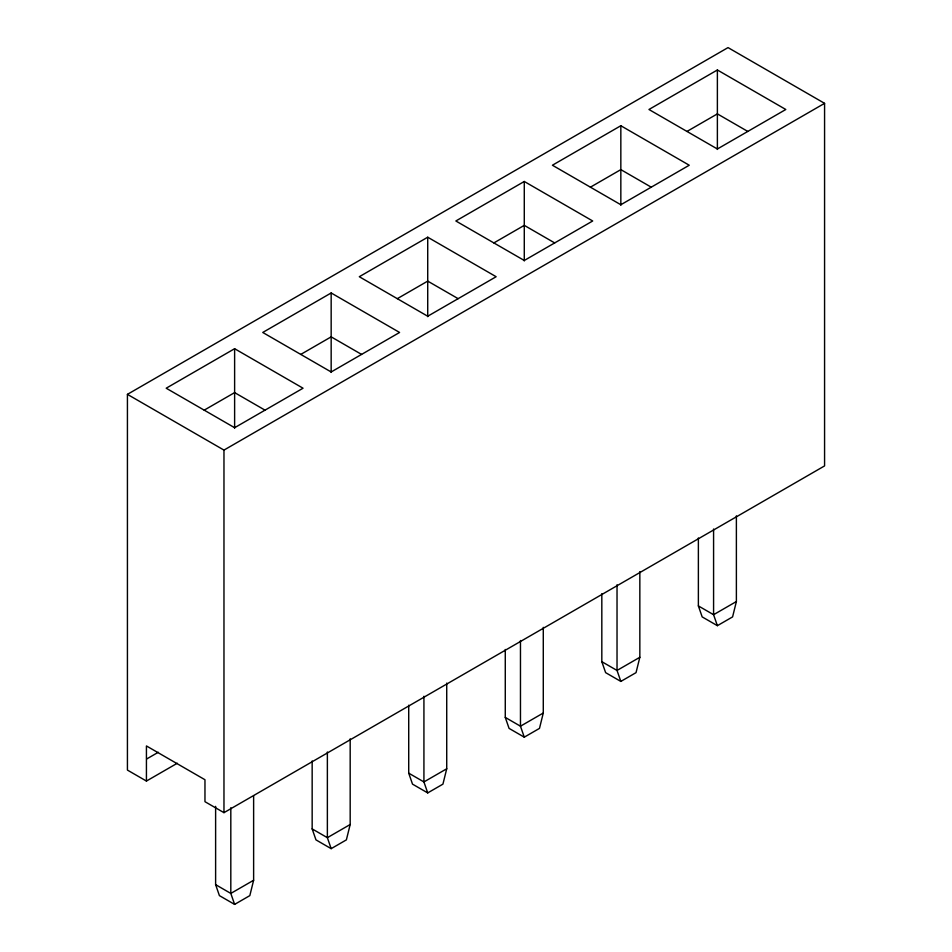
<?xml version="1.0" encoding="UTF-8"?>
<svg xmlns="http://www.w3.org/2000/svg" width="952" height="952" viewBox="0 0 952 952"><rect width="100%" height="100%" fill="white"/><g stroke="black" fill="none" stroke-linecap="round" stroke-linejoin="round"><path stroke-width="1.43" d="M253.625 796.062L253.625 880.255L249.829 895.618L234.62 904.4L219.412 895.618L215.616 884.646L215.616 806.356M350.181 738.835L350.181 824.515L346.373 839.878L331.165 848.66L315.969 839.878L312.161 828.906L312.161 760.957M446.726 683.096L446.726 768.776L442.93 784.139L427.722 792.909L412.513 784.139L408.717 773.155L408.717 705.206M543.283 627.344L543.283 713.024L539.486 728.387L524.278 737.169L509.07 728.387L505.274 717.415L505.274 649.466M639.839 571.605L639.839 657.285L636.031 672.647L620.835 681.418L605.627 672.647L601.819 661.676L601.819 593.715M736.384 515.865L736.384 601.533L732.588 616.896L717.38 625.678L702.171 616.896L698.375 605.924L698.375 537.975M127.425 394.354L728.03 47.6L824.575 103.34L824.575 465.909L223.97 812.663L204.966 801.691L204.966 779.736L146.429 745.94L146.429 781.057L127.425 770.085L127.425 394.354L223.97 450.094L824.575 103.34M234.62 348.706L166.195 388.214L234.62 427.71L303.045 388.214L234.62 348.706L234.62 428.174M331.165 292.966L262.752 332.462L331.165 371.97L399.59 332.462L331.165 292.966L331.165 372.422M427.722 237.215L359.297 276.723L427.722 316.231L496.147 276.723L427.722 237.215L427.722 316.683M524.278 181.475L455.853 220.983L524.278 260.479L592.703 220.983L524.278 181.475L524.278 260.943M620.835 125.735L552.41 165.231L620.835 204.739L689.248 165.231L620.835 125.735L620.835 205.192M717.38 69.984L648.955 109.492L717.38 148.988L785.805 109.492L717.38 69.984L717.38 149.452M204.204 410.157L234.62 392.605L265.025 410.157M300.761 354.418L331.165 336.853L361.582 354.418M397.317 298.666L427.722 281.114L458.138 298.666M493.862 242.927L524.278 225.362L554.683 242.927M590.418 187.175L620.835 169.623L651.239 187.175M686.975 131.435L717.38 113.883L747.796 131.435M146.715 758.946L158.294 752.27M146.429 781.057L177.298 763.242M253.625 880.255L230.812 893.428L215.616 884.646M350.181 824.515L327.369 837.677L312.161 828.906M446.726 768.776L423.926 781.937L408.717 773.155M543.283 713.024L520.47 726.197L505.274 717.415M639.839 657.285L617.027 670.446L601.819 661.676M736.384 601.533L713.583 614.706L698.375 605.924M717.38 625.678L713.583 614.706L713.583 529.026M620.835 681.418L617.027 670.446L617.027 584.778M524.278 737.169L520.47 726.197L520.47 640.517M427.722 792.909L423.926 781.937L423.926 696.257M331.165 848.66L327.369 837.677L327.369 752.009M234.62 904.4L230.812 893.428L230.812 807.748M223.97 450.094L223.97 812.663"/></g></svg>
